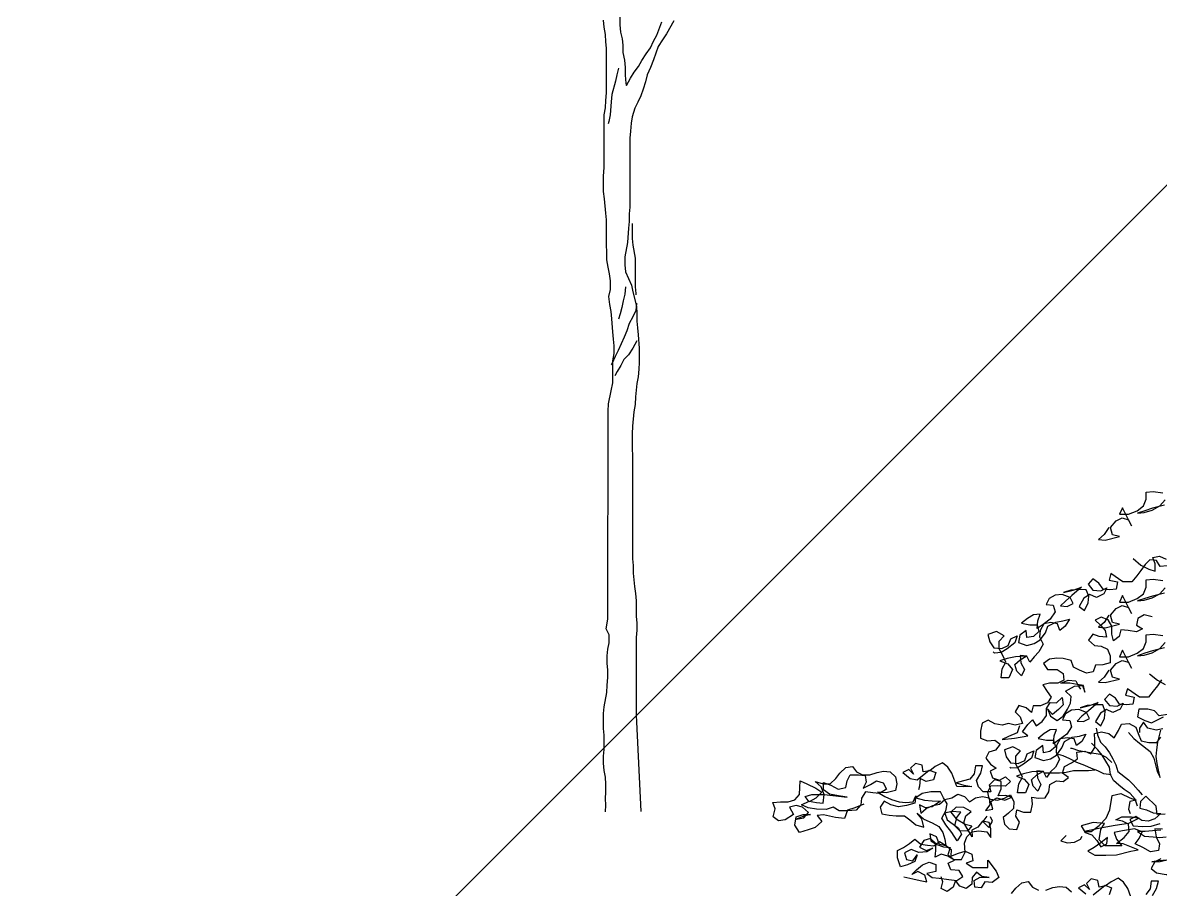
# Model space of a CAD drawing. Header units: inches. Extents: x 350994 to 353538, y 1581369 to 1583842.
# Drawn here: x 351541.752 to 351544.841, y 1583552.768 to 1583555.122 of the extents above; entities that cross this region are included whole.
import ezdxf

# ---------------------------------------------------------------- set-up
doc = ezdxf.new("R2010")
doc.units = ezdxf.units.IN
doc.header["$MEASUREMENT"] = 0
doc.linetypes.add('1', pattern=[0])
doc.layers.add('FOREST', color=96, linetype='Continuous')
doc.layers.add('TREE', color=81, linetype='1')

# ---------------------------------------------------------------- blocks, each defined once
blk = doc.blocks.new('TREE_4')
at = {"color": 94}
for points in [[(-470, 8776.1), (-493.2, 8741.5), (-519.3, 8718.4), (-487.5, 8715.4), (-418, 8732.7), (-452.7, 8741.4), (-461.4, 8776.1), (-435.3, 8807.9), (-406.4, 8822.4), (-374.6, 8813.6), (-360.2, 8784.7), (-403.5, 8871.5), (-417.9, 8839.7), (-374.6, 8839.7), (-334.1, 8857), (-302.3, 8880.1), (-290.7, 8911.9), (-290.6, 8946.6), (-255.9, 8949.4), (-209.7, 8943.6)], [(-201.1, 8882.9), (-258.9, 8868.5), (-296.5, 8856.9), (-331.2, 8845.4), (-299.4, 8848.3), (-261.8, 8859.8), (-224.2, 8880), (-198.1, 8908.9)], [(-352.9, 8626.4), (-315.4, 8594.5), (-277.8, 8574.3), (-246, 8565.6), (-246, 8600.3), (-257.5, 8632.1), (-225.7, 8637.8), (-193.9, 8623.3)], [(-188.2, 8591.5), (-222.9, 8588.7), (-240.2, 8617.6), (-272, 8620.5), (-295.1, 8597.4), (-315.4, 8568.5), (-335.7, 8542.5), (-358.8, 8513.6), (-402.2, 8513.7), (-460, 8554.2), (-468.7, 8522.4), (-428.2, 8513.7), (-434, 8479), (-465.8, 8476.1), (-497.6, 8479), (-517.8, 8508), (-546.7, 8528.2), (-569.9, 8502.2), (-546.8, 8473.3), (-509.2, 8470.4), (-480.3, 8484.8), (-494.8, 8455.9), (-529.5, 8438.6), (-561.3, 8453.1), (-590.2, 8435.8), (-613.4, 8395.3), (-587.4, 8375), (-570, 8412.6), (-567.1, 8444.4), (-578.6, 8476.2), (-616.2, 8476.3), (-653.8, 8473.4), (-688.5, 8461.9), (-642.2, 8473.4), (-601.7, 8487.8), (-648, 8447.4), (-679.8, 8421.4), (-703, 8398.3), (-671.2, 8395.4), (-642.3, 8409.8), (-656.7, 8438.7), (-694.3, 8453.2), (-729, 8450.3), (-757.9, 8433), (-772.4, 8404.1), (-737.7, 8401.2), (-729, 8369.4), (-752.2, 8334.7), (-786.9, 8308.7), (-815.9, 8288.5), (-812.9, 8326.1), (-801.3, 8357.9), (-833.1, 8355), (-862.1, 8337.7), (-891, 8314.6), (-850.5, 8305.9), (-815.8, 8305.9), (-807.2, 8274.1), (-833.2, 8250.9), (-865, 8245.2), (-867.9, 8279.9), (-899.7, 8256.8), (-905.5, 8222.1), (-865.1, 8207.6), (-830.4, 8216.2), (-801.4, 8233.6), (-775.4, 8268.2), (-763.8, 8300), (-726.2, 8320.2), (-691.5, 8326), (-659.7, 8334.6), (-680, 8300), (-706, 8279.7), (-717.5, 8311.6), (-749.3, 8317.4), (-784, 8311.6), (-801.4, 8279.8), (-804.3, 8248), (-787, 8213.3), (-807.3, 8175.7), (-830.4, 8152.6), (-850.7, 8126.6), (-865.1, 8155.6), (-896.9, 8158.5), (-894.1, 8123.8), (-876.8, 8092), (-891.2, 8060.2), (-914.3, 8083.3), (-923, 8115.1), (-896.9, 8138.2), (-868, 8155.6), (-920.1, 8152.7), (-960.6, 8144.1), (-995.3, 8132.5), (-957.7, 8118.1), (-934.6, 8092), (-952, 8051.6), (-989.5, 8051.6), (-983.7, 8095), (-966.3, 8126.7), (-980.8, 8158.6), (-998.1, 8190.4), (-998.1, 8228), (-974.9, 8254), (-1012.5, 8274.2), (-1053, 8259.8), (-1044.3, 8225.1), (-1024.1, 8196.2), (-986.5, 8193.3), (-954.7, 8207.7), (-943.1, 8239.5), (-911.3, 8253.9), (-922.9, 8219.2), (-960.5, 8190.3), (-989.4, 8173), (-1021.2, 8170.2), (-1027, 8175.9)], [(-470, 8353), (-493.2, 8318.3), (-519.3, 8295.2), (-487.5, 8292.3), (-418, 8309.5), (-452.7, 8318.2), (-461.4, 8352.9), (-435.3, 8384.7), (-406.4, 8399.2), (-374.6, 8390.5), (-360.2, 8361.5), (-403.5, 8448.3), (-417.9, 8416.5), (-374.6, 8416.5), (-334.1, 8433.8), (-302.3, 8456.9), (-290.7, 8488.7), (-290.6, 8523.4), (-255.9, 8526.2), (-209.7, 8520.4)], [(-201.1, 8459.7), (-258.9, 8445.3), (-296.5, 8433.8), (-331.2, 8422.2), (-299.4, 8425.1), (-261.8, 8436.6), (-224.2, 8456.8), (-198.1, 8485.7)], [(-261.6, 8345.6), (-299.2, 8354.3), (-331, 8337), (-336.9, 8305.2), (-308, 8287.8), (-336.9, 8273.4), (-377.4, 8279.2), (-412, 8282.1), (-420.7, 8250.3), (-446.8, 8230.1), (-455.4, 8261.9), (-455.4, 8299.5), (-472.7, 8331.3), (-507.4, 8342.9), (-536.3, 8328.5), (-510.3, 8305.3), (-487.2, 8279.3), (-481.5, 8247.5), (-516.2, 8250.4), (-548, 8262), (-568.2, 8233.1), (-539.3, 8207.1), (-507.5, 8204.1), (-475.7, 8189.7), (-464.2, 8157.8), (-464.2, 8123.2), (-498.9, 8114.5), (-533.6, 8111.7), (-545.2, 8079.9), (-577, 8074.1), (-611.7, 8088.6), (-640.6, 8103.1), (-652.2, 8134.9), (-689.7, 8143.6), (-721.5, 8146.5), (-756.2, 8140.8), (-785.2, 8120.6), (-765, 8091.6), (-718.7, 8091.6), (-689.8, 8071.3), (-686.9, 8039.5), (-715.9, 8025.1), (-756.3, 8025.1), (-788.2, 8016.5), (-767.9, 7984.6), (-747.7, 7958.6), (-765.1, 7929.7), (-799.8, 7915.3), (-834.5, 7915.3), (-843.2, 7883.5), (-869.2, 7906.7), (-903.9, 7918.3), (-921.3, 7886.5), (-898.2, 7863.3), (-886.6, 7831.5), (-921.3, 7822.9), (-953.1, 7831.6), (-984.9, 7822.9), (-1019.6, 7828.7), (-1051.4, 7846.1), (-1080.3, 7831.7), (-1089.1, 7794.1), (-1089.1, 7759.4), (-1054.4, 7747.8), (-1019.7, 7750.7), (-993.7, 7730.4), (-1016.9, 7701.5), (-1048.7, 7692.9), (-1063.2, 7664), (-1040, 7635), (-1014, 7614.8), (-1043, 7600.4), (-1031.4, 7568.5), (-996.8, 7556.9), (-967.8, 7574.3), (-944.7, 7551.1), (-967.9, 7528), (-1005.4, 7530.9), (-1040.1, 7528.1), (-1054.6, 7499.2), (-1048.9, 7467.4), (-1008.4, 7461.5), (-973.7, 7470.2), (-944.8, 7487.5), (-927.5, 7452.8), (-930.4, 7421), (-953.5, 7397.9), (-979.6, 7377.7), (-973.8, 7345.9), (-950.7, 7322.7), (-913.1, 7319.8), (-901.5, 7354.5), (-918.8, 7383.4), (-913, 7415.2), (-881.2, 7403.6), (-846.5, 7403.6), (-837.8, 7441.1), (-840.7, 7475.8), (-808.9, 7470), (-777.1, 7472.9), (-759.7, 7501.8), (-753.9, 7536.5), (-722.1, 7553.8), (-690.3, 7550.9), (-664.2, 7571.1), (-693.1, 7591.4), (-684.4, 7623.2), (-649.7, 7640.5), (-620.8, 7660.7), (-623.6, 7692.5), (-586.1, 7698.2), (-557.2, 7683.8), (-536.9, 7715.5), (-536.9, 7750.2), (-539.7, 7782), (-505, 7790.7), (-470.3, 7782), (-444.3, 7761.7), (-424.1, 7796.4), (-409.6, 7828.2), (-372, 7831), (-340.2, 7813.7), (-328.7, 7781.9), (-314.2, 7747.1), (-276.7, 7738.4), (-239.1, 7738.4), (-218.8, 7764.4)], [(-186.9, 7874.2), (-227.4, 7868.5), (-250.5, 7891.7), (-282.3, 7900.4), (-325.7, 7900.4), (-331.5, 7862.8), (-296.8, 7845.4), (-265, 7833.8), (-207.1, 7862.7)], [(-210.1, 7804.9), (-241.9, 7799.1), (-282.4, 7807.8), (-302.6, 7836.8), (-322.8, 7807.9), (-322.9, 7787.6)], [(-470, 8088.5), (-493.2, 8053.8), (-519.3, 8030.7), (-487.5, 8027.8), (-418, 8045), (-452.7, 8053.8), (-461.4, 8088.5), (-435.3, 8120.2), (-406.4, 8134.7), (-374.6, 8126), (-360.2, 8097), (-403.5, 8183.8), (-417.9, 8152), (-374.6, 8152), (-334.1, 8169.3), (-302.3, 8192.4), (-290.7, 8224.2), (-290.6, 8258.9), (-255.9, 8261.7), (-209.7, 8255.9)], [(-201.1, 8195.2), (-258.9, 8180.8), (-296.5, 8169.3), (-331.2, 8157.7), (-299.4, 8160.6), (-261.8, 8172.1), (-224.2, 8192.3), (-198.1, 8221.2)], [(-273.5, 8070.9), (-235.9, 8039.1), (-198.3, 8018.8)], [(-215.7, 8042), (-235.9, 8013.1), (-256.2, 7987.1), (-279.3, 7958.2), (-322.7, 7958.2), (-380.5, 7998.7), (-389.2, 7967), (-348.7, 7958.2), (-354.5, 7923.6), (-386.4, 7920.7), (-418.2, 7923.6), (-438.4, 7952.5), (-467.3, 7972.8), (-490.4, 7946.8), (-467.3, 7917.9), (-429.7, 7914.9), (-400.8, 7929.4), (-415.3, 7900.5), (-450, 7883.2), (-481.8, 7897.6), (-510.7, 7880.3), (-533.9, 7839.9), (-507.9, 7819.6), (-490.5, 7857.2), (-487.6, 7889), (-499.1, 7920.8), (-536.7, 7920.8), (-574.3, 7918), (-609, 7906.4), (-562.7, 7918), (-522.2, 7932.4), (-568.5, 7891.9), (-600.4, 7866), (-623.5, 7842.8), (-591.7, 7839.9), (-562.8, 7854.4), (-577.2, 7883.3), (-614.8, 7897.8), (-649.5, 7894.9), (-678.4, 7877.6), (-692.9, 7848.7), (-658.2, 7845.8), (-649.6, 7814), (-672.7, 7779.3), (-707.4, 7753.3), (-736.4, 7733.1), (-733.4, 7770.7), (-721.9, 7802.5), (-753.7, 7799.6), (-782.6, 7782.3), (-811.5, 7759.2), (-771.1, 7750.5), (-736.4, 7750.4), (-727.7, 7718.6), (-753.8, 7695.5), (-785.6, 7689.8), (-788.4, 7724.4), (-820.3, 7701.3), (-826.1, 7666.7), (-785.6, 7652.2), (-750.9, 7660.8), (-722, 7678.1), (-695.9, 7712.8), (-684.3, 7744.6), (-646.7, 7764.8), (-612, 7770.5), (-580.2, 7779.2), (-600.5, 7744.5), (-626.5, 7724.3), (-638, 7756.1), (-669.8, 7761.9), (-704.5, 7756.2), (-721.9, 7724.4), (-724.8, 7692.6), (-707.5, 7657.9), (-727.8, 7620.3), (-751, 7597.2), (-771.2, 7571.2), (-785.6, 7600.1), (-817.4, 7603), (-814.6, 7568.3), (-797.3, 7536.5), (-811.8, 7504.7), (-834.9, 7527.9), (-843.5, 7559.7), (-817.5, 7582.8), (-788.5, 7600.1), (-840.6, 7597.3), (-881.1, 7588.6), (-915.8, 7577.1), (-878.2, 7562.6), (-855.1, 7536.6), (-872.5, 7496.1), (-910.1, 7496.1), (-904.2, 7539.5), (-886.9, 7571.3), (-901.3, 7603.1), (-918.6, 7634.9), (-918.6, 7672.5), (-895.4, 7698.5), (-933, 7718.8), (-973.5, 7704.4), (-964.8, 7669.7), (-944.6, 7640.7), (-907, 7637.8), (-875.2, 7652.2), (-863.6, 7684), (-831.8, 7698.5), (-843.4, 7663.8), (-881, 7634.9), (-910, 7617.6), (-941.8, 7614.7), (-947.5, 7620.5)], [(-901.1, 7820), (-912.7, 7785.3), (-953.2, 7768), (-985, 7753.5), (-924.3, 7759.3), (-860.7, 7770.8), (-886.7, 7791), (-860.6, 7825.7), (-837.5, 7848.8), (-820.1, 7819.9), (-791.2, 7840.1), (-770.9, 7869), (-770.9, 7903.7), (-753.5, 7932.6), (-721.7, 7929.7), (-695.7, 7955.7), (-689.9, 7921), (-713.1, 7897.9), (-742, 7874.8), (-765.1, 7900.8), (-750.7, 7866.1), (-718.9, 7845.8), (-690, 7866), (-669.7, 7900.7), (-655.2, 7929.6), (-652.3, 7961.4), (-678.3, 7987.5), (-634.9, 8010.5), (-597.3, 8013.4), (-585.8, 7981.6), (-591.6, 8013.4), (-623.4, 8019.2), (-658, 8025), (-701.4, 8025.1), (-666.7, 8039.5), (-629.1, 8036.6), (-614.7, 8007.6), (-606, 7996.1)], [(-531, 7808.1), (-525.3, 7776.3), (-510.8, 7741.5), (-487.7, 7718.4), (-467.5, 7689.5), (-450.2, 7660.5), (-435.8, 7631.6), (-427.1, 7599.8), (-375.1, 7559.3), (-352, 7536.1), (-328.9, 7510.1), (-308.7, 7486.9)], [(-374.9, 7787.7), (-348.9, 7758.7), (-322.9, 7735.6), (-270.9, 7695.1), (-253.6, 7663.2), (-236.3, 7599.6), (-221.9, 7570.7), (-230.5, 7605.4), (-236.3, 7637.2), (-242, 7671.9), (-239.1, 7703.7), (-233.3, 7741.3), (-218.8, 7799.1)], [(-331.9, 7432), (-343.4, 7466.7), (-366.5, 7492.8), (-395.4, 7513), (-421.4, 7533.3), (-447.4, 7556.4), (-461.8, 7585.4), (-467.6, 7620.1), (-502.2, 7677.9), (-522.4, 7704), (-554.2, 7735.8)], [(-458.9, 7582.5), (-493.6, 7588.3), (-522.5, 7602.8), (-554.3, 7614.4), (-586.1, 7628.9), (-623.7, 7643.3), (-658.4, 7660.7), (-690.2, 7675.2), (-713.3, 7681)], [(-456, 7643.2), (-482, 7666.3), (-510.9, 7680.8), (-542.7, 7686.6), (-577.4, 7692.5), (-615, 7698.3), (-646.8, 7709.9), (-655.4, 7709.9)], [(-1651.4, 7441.4), (-1694.8, 7424.1), (-1729.5, 7412.6), (-1744, 7372.1), (-1787.4, 7377.9), (-1845.2, 7389.6), (-1877, 7386.7), (-1853.9, 7357.8), (-1885.7, 7328.9), (-1920.4, 7317.3), (-1960.9, 7305.8), (-1984, 7340.5), (-1978.2, 7381), (-1943.5, 7392.5), (-1908.8, 7392.5), (-1940.6, 7383.9), (-1975.3, 7369.4), (-1940.6, 7375.2), (-1917.5, 7401.2), (-1946.4, 7427.2), (-1978.2, 7435.9), (-2010, 7427.3), (-1989.8, 7392.6), (-2030.3, 7366.6), (-2062.1, 7360.8), (-2088.1, 7381.1), (-2079.4, 7418.7), (-2090.9, 7450.5), (-2053.3, 7453.4), (-2015.7, 7453.3), (-1983.9, 7462), (-1960.8, 7488), (-1960.7, 7522.7), (-1957.8, 7554.5), (-1926, 7540), (-1882.7, 7519.7), (-1853.8, 7499.4), (-1882.7, 7470.5), (-1914.5, 7453.2), (-1934.7, 7479.3), (-1902.9, 7487.9), (-1842.2, 7487.9), (-1732.4, 7476.2), (-1772.8, 7482), (-1816.2, 7490.7), (-1845.1, 7511), (-1845.1, 7545.7), (-1810.4, 7534.1), (-1775.7, 7513.8), (-1738.1, 7522.5), (-1732.3, 7554.3), (-1717.8, 7583.2), (-1677.3, 7583.1), (-1645.5, 7580.2), (-1639.8, 7548.4), (-1654.3, 7519.5), (-1619.5, 7536.8), (-1590.6, 7554.1), (-1558.8, 7545.4), (-1541.5, 7513.6), (-1576.2, 7493.4), (-1608, 7496.3), (-1642.7, 7502.1), (-1663, 7470.3), (-1665.9, 7438.5), (-1689, 7412.5), (-1729.5, 7409.7), (-1770, 7409.7), (-1798.9, 7427.1), (-1833.6, 7415.6), (-1879.9, 7418.5), (-1920.3, 7424.3), (-1952.1, 7438.8), (-1914.5, 7456.1), (-1879.8, 7450.3), (-1848, 7447.4), (-1842.2, 7487.9), (-1856.6, 7525.5), (-1885.5, 7551.5), (-1848, 7539.9), (-1813.3, 7539.9), (-1787.2, 7565.9), (-1766.9, 7591.9), (-1738, 7617.9), (-1706.2, 7623.6), (-1686, 7597.6), (-1657.1, 7583.1), (-1622.4, 7583.1), (-1587.7, 7594.6), (-1555.9, 7600.4), (-1524.1, 7597.4), (-1498.1, 7574.3), (-1492.3, 7539.6), (-1498.1, 7507.8), (-1544.4, 7496.3), (-1584.9, 7499.2), (-1550.2, 7478.9), (-1518.4, 7464.4), (-1480.8, 7452.8), (-1449, 7449.9), (-1414.3, 7452.8), (-1399.9, 7481.7), (-1405.7, 7447), (-1446.2, 7435.5), (-1483.8, 7429.7), (-1521.3, 7438.4), (-1553.1, 7455.8), (-1573.4, 7426.9), (-1564.7, 7395.1), (-1530, 7389.3), (-1495.4, 7386.3), (-1454.9, 7386.3), (-1428.9, 7366), (-1400, 7342.9), (-1362.4, 7331.3), (-1371, 7371.8), (-1394.1, 7397.8), (-1362.4, 7368.9), (-1321.9, 7351.5), (-1290.1, 7334.1), (-1269.9, 7305.2), (-1261.3, 7273.4), (-1255.5, 7241.6), (-1287.3, 7247.4), (-1301.7, 7285), (-1333.5, 7299.5), (-1327.8, 7264.8), (-1298.9, 7247.4), (-1267.1, 7235.8), (-1235.3, 7232.9), (-1246.9, 7198.2), (-1218, 7175), (-1180.4, 7175), (-1163, 7209.7), (-1165.9, 7253), (-1154.3, 7284.8), (-1131.1, 7307.9), (-1096.4, 7313.7), (-1058.8, 7307.9), (-1038.6, 7281.8), (-1038.6, 7322.3), (-1047.2, 7354.1), (-1079, 7359.9), (-1102.2, 7331.1), (-1131.1, 7316.6), (-1128.3, 7284.8), (-1148.5, 7316.6), (-1168.7, 7351.4), (-1160, 7386), (-1133.9, 7406.3), (-1168.6, 7426.5), (-1206.2, 7426.6), (-1232.2, 7403.5), (-1206.2, 7371.6), (-1162.9, 7345.6), (-1131.1, 7336.9), (-1151.4, 7310.9), (-1188.9, 7313.8), (-1212.1, 7336.9), (-1203.3, 7377.4), (-1183.1, 7403.4), (-1226.4, 7406.3), (-1261.1, 7397.7), (-1249.6, 7365.9), (-1220.7, 7345.6), (-1194.7, 7325.4), (-1180.3, 7296.4), (-1200.6, 7264.6), (-1226.5, 7305.1), (-1255.4, 7342.8), (-1275.6, 7374.6), (-1255.4, 7409.3), (-1249.5, 7443.9), (-1266.9, 7472.9), (-1281.3, 7501.8), (-1327.6, 7501.8), (-1370.9, 7493.2), (-1399.9, 7473), (-1359.4, 7461.4), (-1321.8, 7458.5), (-1281.3, 7455.5), (-1321.8, 7429.6), (-1353.6, 7423.8), (-1382.5, 7438.3), (-1376.8, 7397.8), (-1350.8, 7420.9), (-1318.9, 7435.3), (-1287.1, 7441.1), (-1261.1, 7464.2), (-1226.4, 7472.8), (-1197.5, 7490.2), (-1165.7, 7478.6), (-1142.6, 7452.5), (-1113.6, 7472.7), (-1078.9, 7478.5), (-1047.1, 7472.7), (-1044.3, 7438), (-1064.5, 7412), (-1029.8, 7417.7), (-1038.5, 7455.3), (-1009.5, 7472.6), (-972, 7461), (-937.3, 7475.5), (-969, 7484.2), (-1003.7, 7481.3), (-989.3, 7516), (-989.2, 7550.7), (-1021, 7559.4), (-1047.1, 7533.4), (-1038.4, 7501.6), (-1076, 7501.6), (-1099.1, 7524.8), (-1107.8, 7556.6), (-1087.5, 7591.3), (-1078.8, 7625.9), (-1113.5, 7626), (-1119.3, 7588.4), (-1139.6, 7562.4), (-1171.4, 7553.7), (-1206.1, 7545.1), (-1168.5, 7533.5), (-1130.9, 7527.7), (-1171.4, 7524.8), (-1203.2, 7527.8), (-1226.3, 7591.4), (-1246.5, 7620.3), (-1272.5, 7640.6), (-1307.2, 7623.3), (-1333.2, 7603), (-1365.1, 7597.3), (-1370.8, 7629.1), (-1402.6, 7637.8), (-1425.8, 7614.7), (-1411.3, 7585.8), (-1434.4, 7608.9), (-1463.4, 7594.5), (-1428.7, 7565.5), (-1394, 7559.7), (-1336.1, 7605.9), (-1304.3, 7594.3), (-1315.9, 7559.7), (-1350.6, 7551), (-1379.5, 7565.5), (-1382.5, 7527.9), (-1388.3, 7510.6)], [(-198.9, 7394.3), (-236.5, 7391.4), (-242.2, 7431.9), (-291.3, 7481.1), (-317.4, 7455.1), (-320.3, 7423.3), (-288.5, 7414.6), (-256.7, 7400.1), (-219.1, 7397.2), (-248.1, 7371.2), (-279.9, 7359.7), (-311.7, 7362.6), (-340.6, 7382.9), (-369.5, 7368.4), (-352.2, 7336.6), (-305.9, 7333.7), (-265.5, 7336.5), (-222.1, 7348.1)], [(-219.2, 7316.3), (-259.7, 7313.4), (-294.4, 7310.5), (-332, 7310.6), (-297.3, 7287.4), (-256.8, 7284.5), (-225, 7281.6), (-193.2, 7284.4)], [(-210.5, 7322), (-248.1, 7322.1), (-242.4, 7284.5), (-225.1, 7249.8), (-230.9, 7218), (-268.5, 7212.2), (-306, 7232.5), (-343.6, 7249.9), (-323.3, 7275.9), (-308.9, 7307.7), (-346.4, 7322.2), (-404.3, 7313.5), (-444.7, 7304.9), (-433.2, 7273.1), (-407.2, 7241.3), (-488.2, 7241.3), (-517.1, 7270.3), (-508.3, 7319.4), (-491, 7348.3), (-545.9, 7354.1), (-603.7, 7336.8), (-583.5, 7305), (-551.7, 7293.4), (-528.6, 7267.4), (-508.4, 7235.6), (-479.5, 7250), (-476.6, 7281.8), (-508.4, 7255.8), (-540.2, 7232.7), (-572, 7215.4), (-537.4, 7195.1), (-485.3, 7195.1), (-433.3, 7197.9), (-363.9, 7215.2), (-329.2, 7220.9), (-369.6, 7238.3), (-401.4, 7249.9), (-433.2, 7252.8), (-395.6, 7281.7), (-372.5, 7310.6), (-375.3, 7345.3), (-404.2, 7359.8), (-436, 7365.6), (-407.1, 7380), (-360.8, 7380), (-323.2, 7374.2), (-375.3, 7348.2), (-438.9, 7339.6), (-502.5, 7328.1), (-557.5, 7316.6), (-589.3, 7310.8), (-554.6, 7310.8), (-517, 7339.7), (-482.3, 7374.3), (-464.9, 7414.8), (-453.3, 7484.2), (-412.8, 7492.8), (-369.4, 7472.5), (-337.6, 7460.9), (-369.4, 7455.2), (-375.2, 7417.6), (-366.6, 7397.3)], [(-537, 7605.7), (-568.8, 7602.8), (-641.1, 7602.9), (-675.8, 7594.2), (-707.6, 7591.4), (-779.9, 7591.4)], [(-1057.6, 7383.5), (-1077.9, 7357.5), (-1049, 7328.6), (-1031.6, 7360.4), (-1040.3, 7380.6)], [(-1458, 7090.7), (-1414.6, 7082), (-1379.9, 7073.3), (-1348.1, 7067.5), (-1356.8, 7099.3), (-1391.5, 7116.7), (-1420.4, 7102.3), (-1397.2, 7125.4), (-1368.3, 7148.5), (-1336.5, 7162.9), (-1304.7, 7151.3), (-1304.7, 7116.6), (-1348.1, 7108), (-1322.1, 7087.7), (-1287.4, 7084.8), (-1241.2, 7079), (-1203.6, 7073.2), (-1174.6, 7093.4), (-1192, 7122.3), (-1232.4, 7125.2), (-1244, 7157), (-1215, 7171.5), (-1246.8, 7191.7), (-1278.6, 7200.4), (-1307.6, 7186), (-1304.6, 7217.8), (-1304.6, 7252.5), (-1330.6, 7275.7), (-1362.4, 7267), (-1382.7, 7235.2), (-1350.9, 7217.9), (-1319.1, 7229.4), (-1348, 7212.1), (-1385.6, 7209.2), (-1423.2, 7223.7), (-1455, 7206.4), (-1446.3, 7174.6), (-1414.5, 7168.8), (-1394.3, 7197.7), (-1405.9, 7165.9), (-1440.6, 7148.5), (-1475.3, 7139.9), (-1489.7, 7183.3), (-1489.7, 7218), (-1460.7, 7232.4), (-1431.8, 7252.6), (-1405.8, 7272.8), (-1376.9, 7249.7), (-1345.1, 7243.9), (-1313.3, 7240.9), (-1287.2, 7261.2), (-1258.3, 7243.8), (-1229.5, 7223.5), (-1232.4, 7191.7), (-1194.8, 7206.1), (-1163, 7214.8), (-1131.2, 7200.3), (-1125.4, 7168.5), (-1157.2, 7157), (-1125.4, 7136.7), (-1053.2, 7136.6), (-1053.1, 7171.3), (-1012.7, 7119.2), (-1001.2, 7087.4), (-1033, 7064.3), (-1067.7, 7067.2), (-1085.1, 7038.3), (-1116.9, 7041.3), (-1119.7, 7073.1), (-1090.8, 7090.4), (-1047.4, 7087.5), (-1082.1, 7093.3), (-1108.1, 7113.5), (-1128.4, 7087.5), (-1131.3, 7055.7), (-1157.3, 7035.5), (-1189.1, 7047.1), (-1209.4, 7073.2), (-1220.9, 7041.4), (-1249.9, 7021.2), (-1278.8, 7035.6), (-1270.1, 7067.4), (-1278.7, 7090.6)], [(-676.1, 7290.7), (-702.1, 7264.7), (-670.3, 7256), (-635.6, 7258.8), (-606.7, 7273.2), (-598, 7287.7)], [(-219.3, 7177.5), (-248.3, 7163), (-265.6, 7131.3), (-239.6, 7111), (-193.4, 7102.3), (-152.9, 7102.2), (-135.5, 7131.1), (-141.3, 7162.9), (-193.3, 7171.7), (-228, 7168.8), (-262.7, 7163.1), (-222.2, 7165.9), (-181.8, 7174.5), (-149.9, 7180.3), (-129.7, 7154.3), (-97.9, 7160), (-83.5, 7128.2), (-40.1, 7119.5), (-8.3, 7128.1), (-2.5, 7131)], [(-939.4, 7010.4), (-919.2, 7036.4), (-890.2, 7062.4), (-858.4, 7068.2), (-838.2, 7042.1), (-809.3, 7027.7)], [(-774.6, 7027.6), (-739.9, 7039.2), (-708.1, 7044.9), (-676.3, 7042), (-650.3, 7018.8)], [(-260, 7001.1), (-239.7, 7035.8), (-231, 7070.5), (-265.7, 7070.5), (-271.5, 7033), (-291.8, 7007)], [(-355.4, 6972.3), (-378.5, 7035.9), (-398.7, 7064.9), (-424.7, 7085.1), (-459.4, 7067.8), (-485.5, 7047.6), (-517.3, 7041.9), (-523, 7073.7), (-554.8, 7082.4), (-578, 7059.3), (-563.5, 7030.3), (-586.6, 7053.5), (-615.6, 7039.1), (-580.9, 7010.1)], [(-546.2, 7004.3), (-488.3, 7050.5), (-456.6, 7038.9), (-468.1, 7004.2)], [(-2.9, -31.8), (0, 0), (-2.9, 31.8), (0.1, 63.6), (0.1, 101.2), (-2.8, 135.9), (-8.5, 167.7), (-11.4, 202.4), (-11.3, 237.1), (-8.4, 268.9), (-8.4, 338.3), (-11.2, 370.1), (-11.2, 442.4), (-8.2, 474.2), (3.4, 543.6), (6.3, 578.3), (9.2, 615.8), (9.3, 650.5), (6.4, 685.2), (6.4, 719.9), (9.4, 751.7), (15.2, 783.5), (15.2, 821.1), (0.8, 850), (9.5, 896.3), (10, 1900.6), (12.9, 1935.3), (24.6, 1998.9), (33.3, 2036.5), (33.4, 2143.5), (39.2, 2178.2), (39.2, 2215.8), (36.4, 2247.6), (33.5, 2282.3), (27.8, 2345.9), (24.9, 2380.6), (19.2, 2415.3), (13.4, 2452.9), (22.1, 2487.6), (22.2, 2528), (16.4, 2562.7), (10.7, 2594.5), (4.9, 2629.3), (4.9, 2666.8), (2.1, 2701.5), (2.2, 2823), (-0.7, 2854.8), (-6.4, 2924.2), (-12.1, 2958.9), (-12.1, 3034), (-9.1, 3074.5), (-8.9, 3329), (-3.1, 3363.6), (-0.2, 3398.3), (2.8, 3435.9), (3, 3649.9), (0.1, 3681.7), (-2.8, 3716.4), (-8.5, 3751.1), (-11.4, 3785.8)], [(98.2, 3470.5), (118.5, 3505.2), (135.8, 3534.1), (156.1, 3563), (173.5, 3591.9), (193.8, 3623.7), (214, 3652.6), (228.5, 3684.4), (245.9, 3713.3), (269.1, 3776.9)], [(66.7, 3800.2), (66.7, 3762.6), (69.5, 3727.9), (78.2, 3696.1), (81, 3664.3), (81, 3629.6), (89.6, 3592), (92.5, 3557.3), (92.5, 3519.7), (95.3, 3482.1), (98.2, 3470.5)], [(326.9, 3782.6), (292.1, 3719), (271.9, 3690.1), (251.6, 3658.3), (228.4, 3594.7), (213.9, 3557.2), (199.4, 3522.5), (190.7, 3487.8), (179.1, 3453.1), (167.5, 3421.3), (153.1, 3389.5), (138.6, 3360.6), (127, 3320.2), (121.2, 3288.4), (118.2, 3250.8), (115.3, 3216.1), (115, 2883.6), (112.1, 2851.8), (112.1, 2814.2), (109.1, 2782.4), (103.3, 2713), (91.7, 2643.6), (91.6, 2606), (94.5, 2571.3), (123.3, 2507.7), (129.1, 2475.9), (146.4, 2406.5), (149.2, 2371.8), (149.2, 2334.2), (152.1, 2302.4), (154.9, 2267.7), (160.7, 2204.1), (160.6, 2134.7), (157.7, 2102.9), (154.7, 2065.3), (148.9, 2033.5), (143.1, 1969.9), (140.2, 1932.3), (134.3, 1897.6), (128.5, 1828.2), (125.6, 1790.7), (125.5, 1718.4), (128.4, 1686.6), (128.3, 1188.2), (131.2, 1156.4), (131.1, 1118.8), (136.9, 1055.2), (142.6, 1020.5), (145.5, 985.8), (145.4, 910.6), (148.3, 878.8), (148.2, 844.1), (145.3, 809.4), (145, 433.6), (147.8, 401.8), (167.8, -30.6)], [(60.7, 3554.4), (52, 3522.6), (46.2, 3490.8), (28.8, 3427.2), (25.8, 3392.5), (20, 3328.9), (14.2, 3297.1), (11.3, 3285.6)], [(126.5, 2805.5), (126.4, 2733.2), (129.3, 2701.4), (140.8, 2637.8), (140.7, 2499), (143.5, 2467.2), (143.5, 2461.4)], [(94.4, 2499.1), (91.5, 2464.4), (82.8, 2432.6), (77, 2400.8), (68.3, 2369), (59.6, 2343)], [(146.4, 2420.9), (143.5, 2386.3), (129, 2354.5), (111.6, 2322.7), (100, 2288), (88.4, 2256.2), (59.4, 2192.6), (45, 2163.7), (30.5, 2131.9), (24.7, 2123.3)], [(149.1, 2238.8), (128.8, 2204.1), (108.6, 2172.3), (85.4, 2149.2), (70.9, 2120.3), (53.6, 2091.4), (42, 2071.2)]]:
    blk.add_lwpolyline(points, dxfattribs=at)

msp = doc.modelspace()

# ---------------------------------------------------------------- hatches: boundary and pattern name
at = {"layer": 'FOREST', "lineweight": 5}
h = msp.add_hatch(dxfattribs=at)
h.set_pattern_fill('ANSI31', color=96, scale=50, style=0)
h.paths.add_polyline_path([(351604.9274, 1583347.98), (351663.0036, 1583522.9504), (351611.8779, 1583545.3594), (351490.2916, 1583598.0852), (351436.5696, 1583404.4646), (351529.745, 1583373.1705)])
h.paths.add_polyline_path([(351517.5086, 1583480.1397), (351575.3657, 1583480.1397), (351575.3657, 1583465.1397), (351517.5086, 1583465.1397)], flags=24)

# ---------------------------------------------------------------- block references
at = {"layer": 'TREE', "lineweight": 5, "xscale": 0.0005632341344607994, "yscale": 0.0005632341490127146, "zscale": 0.0005632341444477617}
for p in [(351543.3355, 1583552.9965), (351544.9659, 1583548.8078)]:
    msp.add_blockref('TREE_4', p, dxfattribs=at)

doc.saveas('drawing.dxf')
